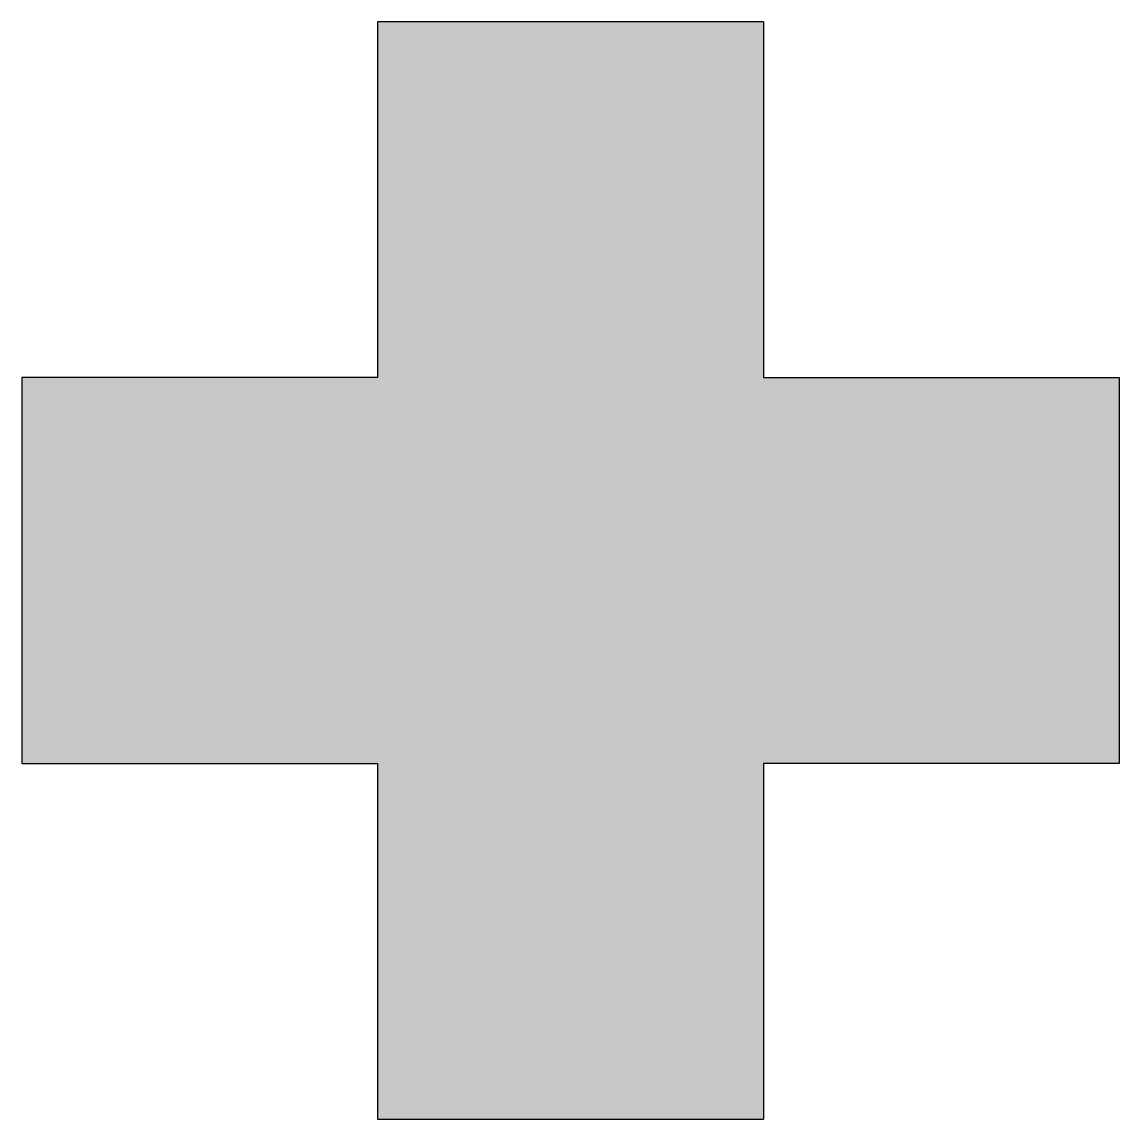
# Model space of a CAD drawing. Extents: x 26.306 to 26.561, y 6.65 to 6.905.
import ezdxf

# ---------------------------------------------------------------- set-up
doc = ezdxf.new("R2010")
doc.units = 0
doc.header["$MEASUREMENT"] = 0
doc.layers.get('0').update_dxf_attribs({"linetype": 'CONTINUOUS'})

msp = doc.modelspace()

# ---------------------------------------------------------------- hatches: boundary and pattern name
at = {"linetype": 'Continuous'}
msp.add_hatch(color=256, dxfattribs=at).paths.add_polyline_path([(26.47828, 6.73291), (26.56108, 6.73291), (26.56108, 6.82268), (26.47828, 6.82268), (26.47828, 6.90548), (26.38851, 6.90548), (26.38851, 6.82268), (26.30572, 6.82268), (26.30572, 6.73291), (26.38851, 6.73291), (26.38851, 6.65012), (26.47828, 6.65012)])

# ---------------------------------------------------------------- linework, layer by layer
for p, q in [((26.47828, 6.90548), (26.38851, 6.90548)), ((26.38851, 6.90548), (26.38851, 6.82268)), ((26.47828, 6.90548), (26.47828, 6.82268)), ((26.38851, 6.82268), (26.30572, 6.82268)), ((26.30572, 6.82268), (26.30572, 6.73291)), ((26.47828, 6.82268), (26.56108, 6.82268)), ((26.56108, 6.82268), (26.56108, 6.73291)), ((26.30572, 6.73291), (26.38851, 6.73291)), ((26.38851, 6.73291), (26.38851, 6.65012)), ((26.47828, 6.73291), (26.47828, 6.65012)), ((26.56108, 6.73291), (26.47828, 6.73291)), ((26.38851, 6.65012), (26.47828, 6.65012))]:
    msp.add_line(p, q, dxfattribs=at)

doc.saveas('drawing.dxf')
